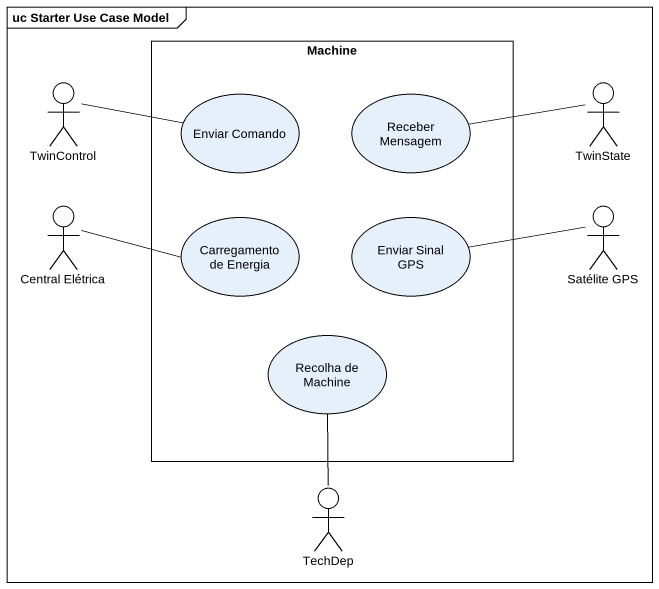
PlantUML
@startuml
mainframe uc Starter Use Case Model
rectangle Machine {
  usecase "Enviar Comando" as Enviar_Comando
  usecase "Receber Mensagem" as Receber_Mensagem
  usecase "Carregamento de Energia" as Carregamento_de_Energia
  usecase "Enviar Sinal GPS" as Enviar_Sinal_GPS
  usecase "Recolha de Machine" as Recolha_de_Machine
}
actor TwinControl
actor TwinState
actor "Central Elétrica" as Central_Elétrica
actor "Satélite GPS" as Satélite_GPS
actor TechDep
TwinControl -right- Enviar_Comando
Receber_Mensagem -right- TwinState
Central_Elétrica -right- Carregamento_de_Energia
Enviar_Sinal_GPS -right- Satélite_GPS
TechDep -up- Recolha_de_Machine
@enduml
